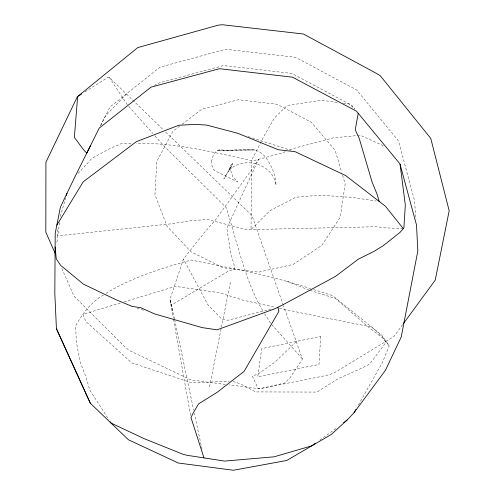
<?xml version="1.0" encoding="UTF-8"?>
<svg xmlns="http://www.w3.org/2000/svg" width="495" height="495" viewBox="0 0 495 495"><rect width="100%" height="100%" fill="white"/><g stroke="black" fill="none" stroke-linecap="round" stroke-linejoin="round"><path stroke-width="0.37" stroke-dasharray="2.48 1.86" d="M59.53 222.472L57.142 241.028L56.238 243.651M209.503 386.812L221.253 327.987M221.407 327.232L230.596 281.228M296.27 341.624L302.266 358.751L302.074 359.661L290.045 377.778L284.798 382.975L259.819 388.693L258.198 388.587L252.277 376.12L258.161 373.96L275.047 362.049L296.27 341.624L283.524 305.929M60.297 216.525L65.73 197.654M174.5 318.885L171.022 304.852L174.061 303.54L228.591 271.012L234.809 268.989L233.69 263.173L230.843 253.83L226.803 228.257L258.532 159.378L252.215 169.005L215.207 220.238L204.144 232.873L183.441 259.052L169.977 299.395L173.343 318.328M313.502 289.563L332.386 295.496L381.917 335.239L389.2 345.968L382.406 362.569L357.415 406.729M100.572 125.668L105.416 116.028L126.448 93.97L109.178 77.257L108.096 77.276L84.131 92.423M100.609 125.427L110.057 106.951L159.935 67.202L225.615 49.252L295.583 57.321L356.846 90.09L398.512 140.988L414.439 200.252L416.004 218.988M402.645 324.664L394.051 336.414L333.599 373.242L326.626 375.414L259.64 388.773L229.197 384.875M78.043 173.467L92.07 158.214L109.537 148.772L121.151 143.692L132.505 143.451M179.716 126.089L173.015 131.206L156.791 161.358L154.954 194.77L167.112 226.388L190.99 251.806L222.985 267.733L258.662 272.145L293.226 264.404L321.855 245.316L340.244 217.225L345.164 183.936L342.565 175.199M182.154 124.233L201.657 109.346L238.404 99.724L277.169 104.266L311.33 122.253L335.195 150.449L341.699 172.291M319.813 440.104L336.452 428.194M103.498 295.02C91.34 302 82.461 313.663 75.71 325.704L76.242 341.216L79.98 361.449L86.025 377.19L89.812 390.066L108.937 419.834M106.072 293.349C132.047 277.237 161.834 268.271 191.039 260.005L192.338 260.24C232.031 268.426 272.083 275.789 310.594 288.647M154.223 85.505L159.353 82.869L223.53 65.55L291.895 73.47L351.803 105.361L354.748 108.925M285.436 151.649L281.989 153.042L252.964 160.881C214.607 152.633 175.799 142.566 136.292 143.371M289.575 149.985L297.05 147.498L333.086 137.913L360.156 135.271L383.316 145.685M120.341 302.996L82.943 314.356L85.883 321.496L131.781 362.915L191.831 382.87L229.371 381.243M124.016 301.888L175.478 286.358L219.7 292.774L242.587 300.057L275.536 307.296M271.149 309.016L227.917 320.265L221.636 319.003L207.764 304.586L183.441 259.052M403.208 228.542L399.706 228.944L375.569 226.735L246.652 229.705L207.349 219.427L190.606 220.844L171.103 223.833L57.81 235.843L57.185 228.956M126.448 93.97L163.43 129.888M225.38 384.386L191.039 379.987L128.978 350.268L124.728 346.692L74.083 296.282L61.349 267.405M337.33 102.409L321.639 100.287L287.211 105.472L274.645 117.711L264.126 135.809L251.472 160.553L251.045 229.6L269.825 210.771L295.707 197.264L319.881 195.185L351.753 197.387L376.194 201.026M343.307 103.214L349.284 104.018L354.835 109.123M279.279 308.119L302.488 313.224L371.683 327.028L382.468 336.909L386.1 342.218L369.796 363.974L363.274 367.451L337.943 378.805L316.961 392.077L255.569 391.916L240.391 383.761L232.223 381.249M309.09 290.107L286.624 281.117M309.821 290.342L335.505 298.497L369.542 328.018L382.87 338.135L389.2 345.968M248.156 136.614L290.763 150.294M137.047 308.063L145.103 310.761M165.646 132.035L252.029 215.634L283.27 305.205M302.266 358.751L270.579 323.303L263.724 312.351M128.774 106.413L152.875 133.477M154.923 135.779L164.668 146.718L226.37 207.813L227.261 211.012C237.984 244.914 245.019 280.838 263.321 311.708M127.32 104.754L109.178 77.257M172.761 310.582L169.977 299.395L171.022 304.852M202.022 449.039L194.287 413.195M174.661 319.64L193.656 410.176M173.479 319.089L190.711 416.035M211.804 160.652L211.798 164.841L212.831 168.356L214.731 170.657L237.73 181.993L233.034 177.191L230.794 170.868L231.388 163.969L228.61 170.787C243.472 155.232 273.011 163.517 276.062 185.291C275.647 175.131 271.65 165.72 265.753 157.546C255.426 142.882 234.506 152.856 219.953 149.595L217.268 150.449L214.774 152.85L212.85 156.439L211.804 160.652M320.711 336.365L319.003 364.45L257.765 376.819L261.7 348.622L320.711 336.365M232.836 163.492L223.864 179.017L232.836 163.492M247.352 149.973L217.268 150.449L254.653 149.979L247.352 149.973"/><path stroke-width="0.74" d="M358.207 113.287L355.268 129.764L359.215 138.396L372.166 182.321L376.881 193.737L379.244 201.477M66.355 195.476L66.98 193.297L74.924 176.857L99.235 128.118L151.012 87.151L219.464 68.706L292.508 77.183L356.487 111.202L399.954 163.857L416.505 224.984L417.842 250.903L401.222 337.002L385.388 370.409L354.005 412.75L347.168 419.964L331.316 434.443L286.716 460.486L233.393 470.25L178.349 463.023L128.496 439.814L90.319 403.246L56.424 328.711L54.827 293.554L55.199 233.399L60.378 207.269L66.98 193.297M77.3 96.803L45.924 162.242L45.825 232.186L55.137 253.316M90.529 145.635L86.736 153.178L83.24 149.372L74.361 137.35L77.653 96.519L137.728 47.607L218.413 25.109L222.515 24.75L303.404 34L374.053 72.091L380.203 75.642L430.774 138.427L449.175 210.796L435.229 280.121L403.549 323.427M354.005 412.75L355.899 409.408M56.838 225.126L83.234 181.801L136.292 141.7L178.806 125.26L194.888 124.369L206.545 125.049L237.872 133.316L278.277 149.725L295.169 151.705L345.646 175.564L385.525 206.316L403.208 228.542M343.629 422.736L347.168 419.964M315.501 443.192L311.807 445.834L274.082 456.817L224.606 461.093L187.135 455.313L183.169 454.323L144.46 438.793L111.016 423.07L110.181 421.771M78.297 96.11L81.539 94.062M203.99 457.887L190.977 417.551L193.26 412.886L198.588 403.864L217.286 392.232L244.115 371.349L278.939 311.262L277.856 307.265M56.424 328.711L90.319 403.246M400.078 164.315L405.331 205.14L403.877 227.917L399.954 232.446L383.359 245.6L373.781 251.503L358.225 259.244L335.437 276.445L282.682 304.901L274.453 308.936L217.101 329.837L202.09 327.597L154.626 313.941L140.759 307.711L131.924 306.349L115.688 299.586L83.426 284.142L60.607 265.339L56.251 258.786L55.112 246.931"/></g></svg>
